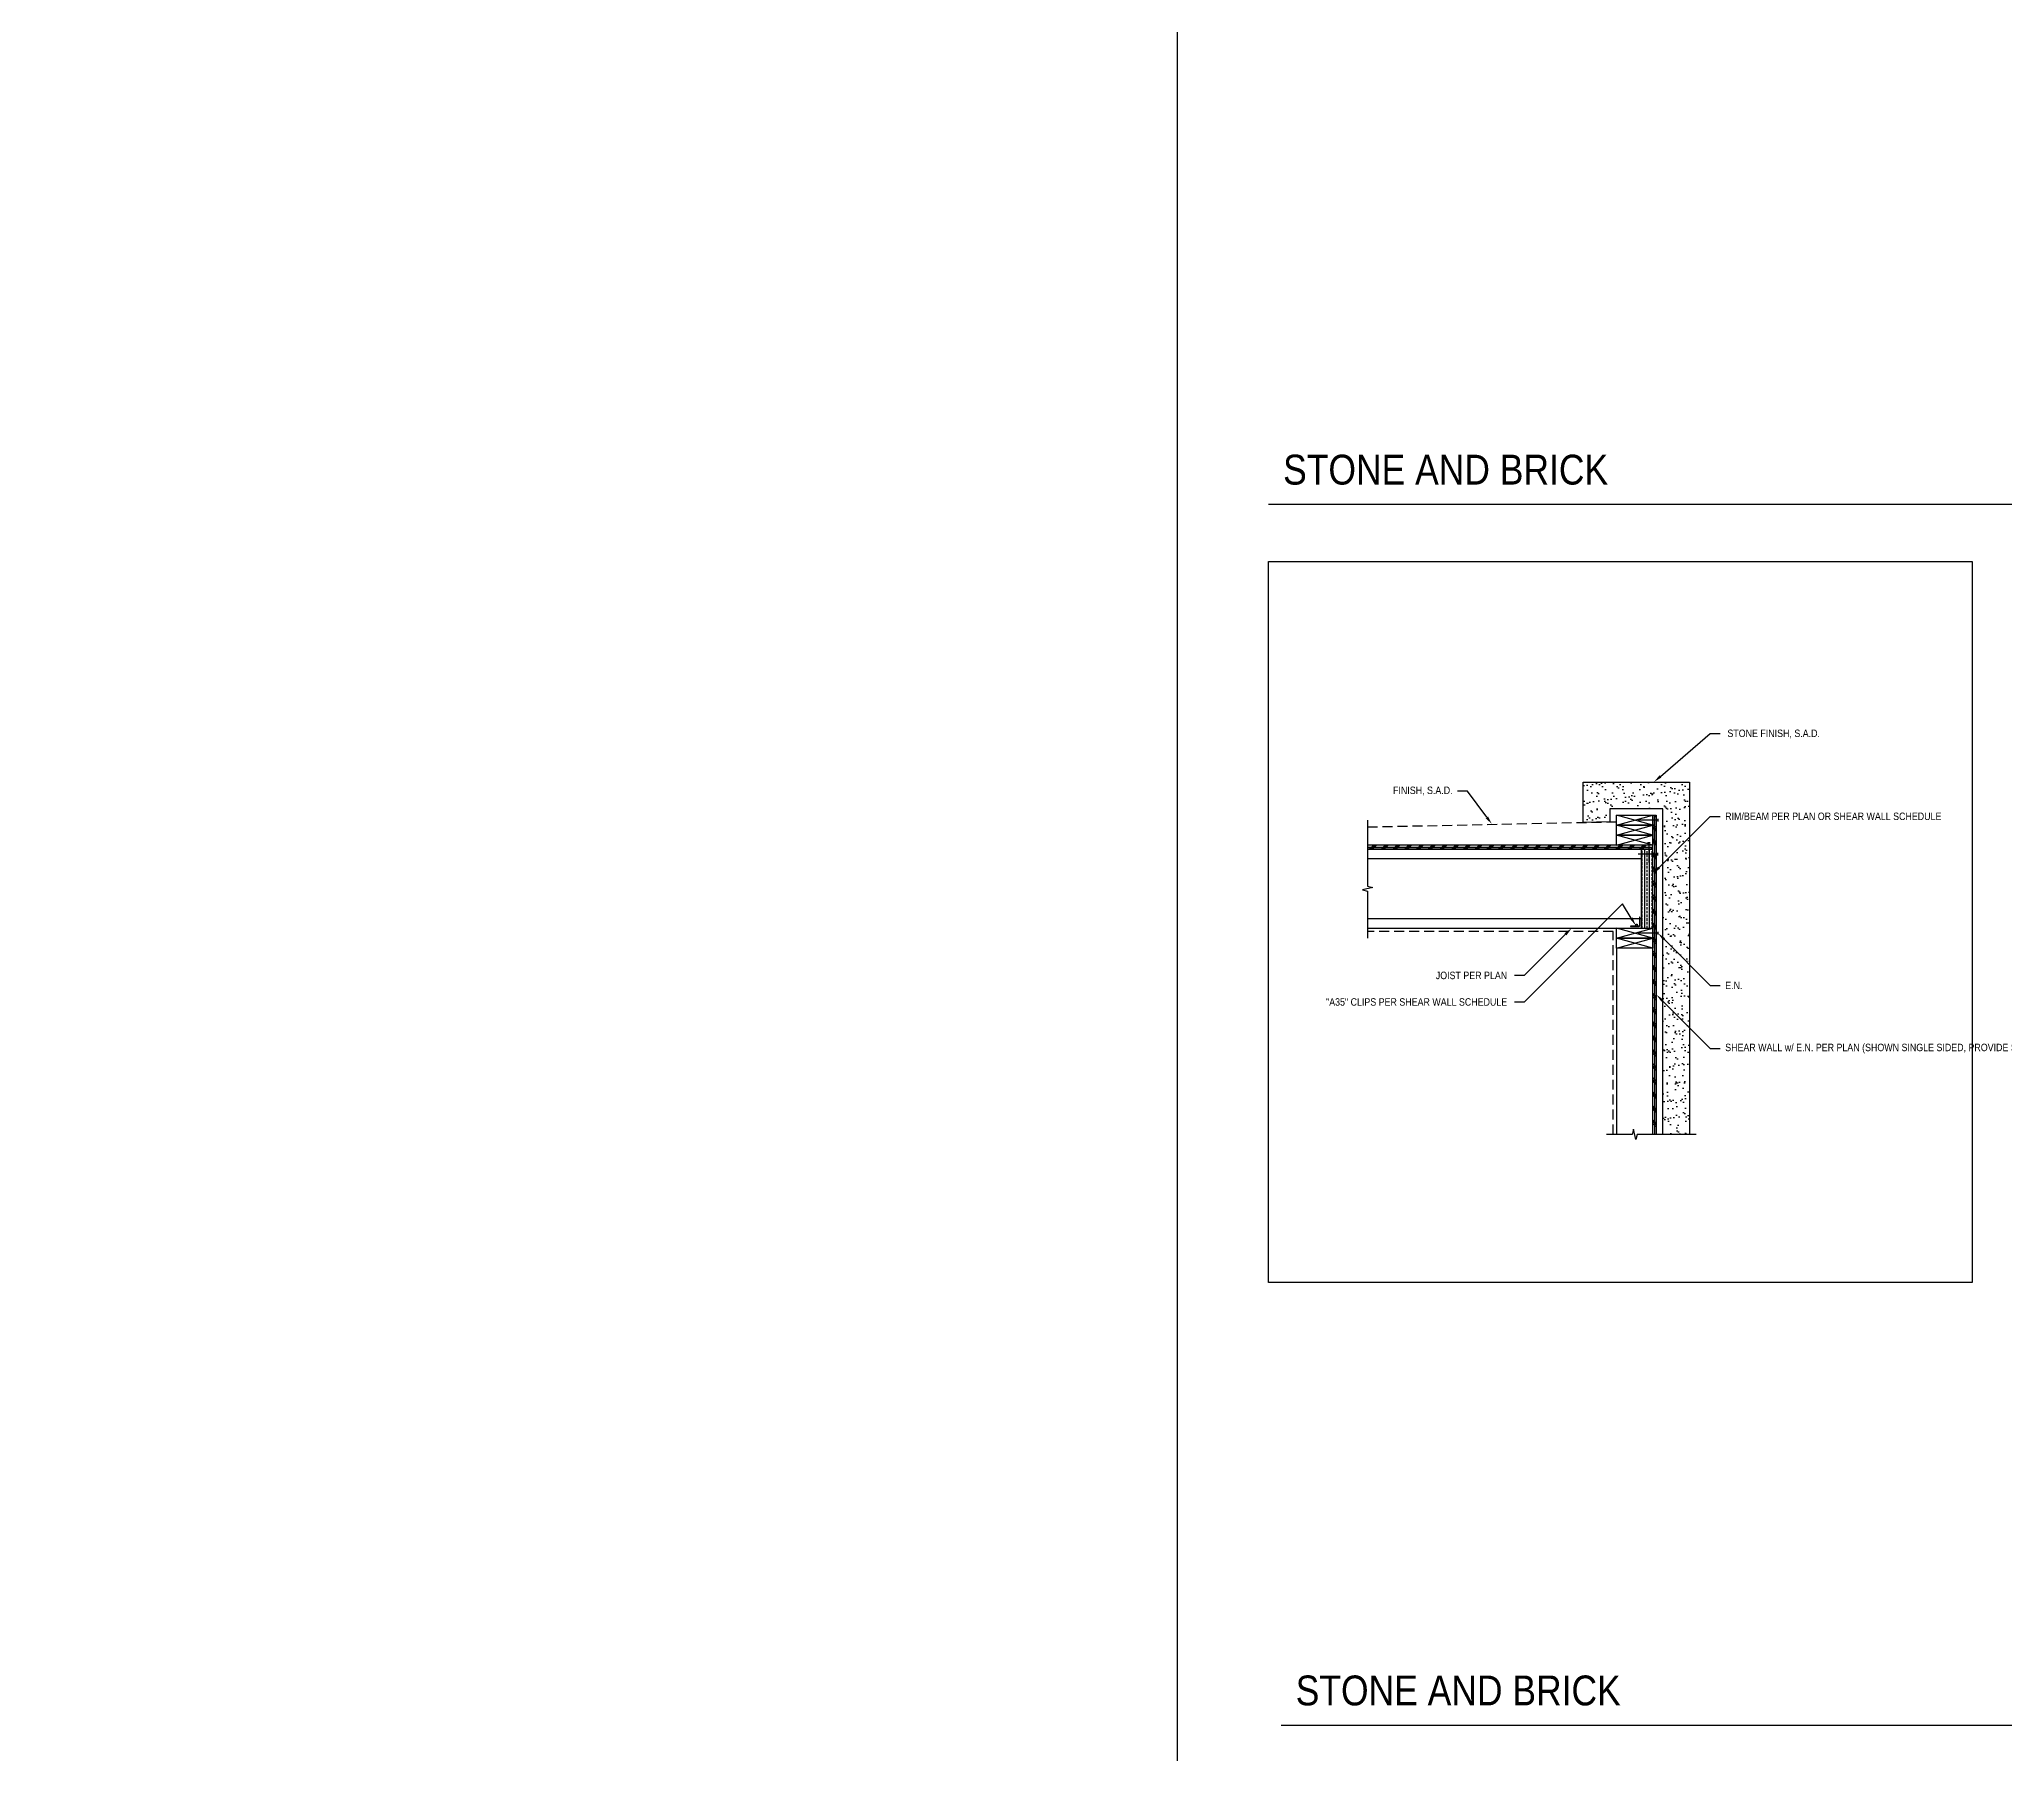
# Model space of a CAD drawing. Header units: inches. Extents: x -2661 to 42767, y -1222 to 9099.
# Drawn here: x 1059.1 to 1355.3, y 3750 to 4008.3 of the extents above; entities that cross this region are included whole.
import ezdxf
from ezdxf import colors
from ezdxf.entities.mleader import LeaderData, LeaderLine
from ezdxf.math import Vec2, Vec3

# ---------------------------------------------------------------- set-up
doc = ezdxf.new("R2010")
doc.units = ezdxf.units.IN
doc.header["$LTSCALE"] = 12
doc.header["$MEASUREMENT"] = 0
doc.linetypes.add('HIDDEN2', pattern=[0.1875, 0.125, -0.0625])
doc.layers.get('0').update_dxf_attribs({"linetype": 'CONTINUOUS'})
doc.layers.add('DESIGNER COMMENTS', color=221, linetype='CONTINUOUS', plot=False)
doc.layers.add('S-ANNO-NONPLOT', color=253, linetype='CONTINUOUS', plot=False, transparency=0.5)
for name, color, linetype in [('S-ANNO-NOTE', 4, 'CONTINUOUS'), ('S-ARCH', 1, 'CONTINUOUS'), ('S-ARCH-FINISHES', 1, 'HIDDEN2'), ('S-BREAK', 2, 'CONTINUOUS'), ('S-NAIL', 2, 'CONTINUOUS'), ('S-SIMPSON', 2, 'CONTINUOUS'), ('S-STEEL', 4, 'CONTINUOUS'), ('S-WOOD', 3, 'CONTINUOUS')]:
    doc.layers.add(name, color=color, linetype=linetype)
doc.layers.add('S-HATCH-SOIL', color=7, linetype='CONTINUOUS', true_color=0x8f8f8f, transparency=0.8)
doc.styles.add('Arial', font='arial.ttf', dxfattribs={"width": 0.85})

# ---------------------------------------------------------------- blocks, each defined once
blk = doc.blocks.new('10d')
at = {"color": 3}
blk.add_line((0.19, 0.25), (-0.19, 0.25), dxfattribs=at)
at = {"color": 2}
blk.add_line((0, 0.25), (0, -2.75), dxfattribs=at)
blk = doc.blocks.new('*U1284')
blk.add_lwpolyline([(1.5, -5.5), (0, -5.5), (0, 0), (1.5, 0)], close=True)
at = {"layer": 'S-WOOD', "color": 2}
for p, q in [((1.5, -5.5), (0, 0)), ((1.5, 0), (0, -5.5))]:
    blk.add_line(p, q, dxfattribs=at)
blk = doc.blocks.new('*U1292')
at = {"color": 3}
blk.add_line((0.2, 0.25), (-0.2, 0.25), dxfattribs=at)
blk.add_line((0, 0.25), (0, -2.75))
blk = doc.blocks.new('*U1291')
at = {"layer": 'S-WOOD'}
h = blk.add_hatch(dxfattribs=at)
h.set_pattern_fill('ANSI33', color=1, scale=3, angle=45, style=0)
h.set_pattern_definition([(90, (0.25, -8.375), (-0.75, 1e-16), []), (90, (0.625, -8), (-0.75, 1e-16), [0.375, -0.1875])])
h.paths.add_polyline_path([(1.75, -11.875), (0, -11.875), (0, 0), (1.75, 0)])
at = {"color": 4}
blk.add_lwpolyline([(0, 0), (1.75, 0), (1.75, -11.875), (0, -11.875)], close=True, dxfattribs=at)
blk.add_lwpolyline([(1.75, -11.875), (0, -11.875), (0, 0), (1.75, 0)], close=True)
blk = doc.blocks.new('*U2246')
blk.add_lwpolyline([(-1.625, 0.296875), (-1.625, 0.25), (-0.354, 0.25, 0.4142135624), (-0.25, 0.354), (-0.25, 1.671875), (-0.296875, 1.671875), (-0.296875, 0.348875, -0.4142135624), (-0.348875, 0.296875)], format="xyb", close=True)
blk.add_lwpolyline([(-0.827875, 0.296875), (-0.827875, 0.578141), (-0.609625, 0.57813), (-0.609625, 0.296875)])

msp = doc.modelspace()

# ---------------------------------------------------------------- hatches: boundary and pattern name
at = {"layer": 'S-HATCH-SOIL'}
h = msp.add_hatch(dxfattribs=at)
h.set_pattern_fill('AR-SAND', color=256, style=0)
h.set_pattern_definition([(37.5, (0, 0), (-0.06299336, 1.92682377), [0, -1.52, 0, -1.7, 0, -1.625]), (7.5, (0, 0), (1.7697767, 2.822146), [0, -0.82, 0, -1.37, 0, -0.525]), (327.5, (-1.23, 0), (3.11414186, 0.00565905), [0, -0.5, 0, -1.8, 0, -2.35]), (317.5, (-1.23, 0), (3.0061266, 0.8776756), [0, -0.25, 0, -1.18, 0, -1.35])])
h.paths.add_polyline_path([(1295.24921, 3896.38881), (1307.74921, 3896.38881), (1307.74921, 3843.29753), (1303.74921, 3843.29753), (1303.74921, 3892.38881), (1295.74921, 3892.38881), (1295.74921, 3890.38881), (1291.75008, 3890.30556), (1291.74921, 3896.38888)])
at = {"layer": 'S-WOOD'}
h = msp.add_hatch(dxfattribs=at)
h.set_pattern_fill('PLAST', color=1, scale=6, angle=-45, style=0)
h.set_pattern_definition([(315, (1308.6824, 3863.979), (1.06066, 1.06066), []), (315, (1308.815, 3864.1116), (1.06066, 1.06066), []), (315, (1308.9475, 3864.2442), (1.06066, 1.06066), [])])
h.paths.add_polyline_path([(1302.74921, 3891.38881), (1302.74921, 3843.29753), (1302.24921, 3843.29753), (1302.24921, 3891.38881)])
h = msp.add_hatch(dxfattribs=at)
h.set_pattern_fill('PLAST', color=1, scale=5, angle=45, style=0)
h.set_pattern_definition([(45, (1297.0617, 3886.2638), (-0.883883, 0.883883), []), (45, (1296.9512, 3886.3743), (-0.883883, 0.883883), []), (45, (1296.8407, 3886.4848), (-0.883883, 0.883883), [])])
h.paths.add_polyline_path([(1259.24921, 3886.26381), (1302.24921, 3886.26381), (1302.24921, 3886.88881), (1259.24921, 3886.88881)])

# ---------------------------------------------------------------- linework, layer by layer
at = {"layer": 'DESIGNER COMMENTS'}
msp.add_line((1296.12537, 3886.88881), (1296.12537, 3886.88881), dxfattribs=at)
msp.add_lwpolyline([(1244.30663, 3929.64118), (1350.37913, 3929.64118), (1350.37913, 3820.98293), (1244.30663, 3820.98293)], close=True, dxfattribs=at)
at = {"layer": 'S-ANNO-NONPLOT'}
msp.add_lwpolyline([(1230.57281, 4172.00884), (2465.0403, 4172.00884), (2465.0403, 3092.36325), (1230.57281, 3092.36325)], close=True, dxfattribs=at)
at = {"layer": 'S-ANNO-NOTE', "color": 6}
for p, q in [((1244.30663, 3938.26127), (1654.49407, 3938.26127)), ((1246.20443, 3754.28426), (1656.39186, 3754.28426))]:
    msp.add_line(p, q, dxfattribs=at)
at = {"layer": 'S-ARCH', "color": 252}
msp.add_lwpolyline([(1295.24921, 3896.38881), (1307.74921, 3896.38881), (1307.74921, 3843.29753), (1303.74921, 3843.29753), (1303.74921, 3892.38881), (1295.74921, 3892.38881), (1295.74921, 3890.38881), (1291.75008, 3890.30556), (1291.74921, 3896.38888), (1295.24921, 3896.38881)], dxfattribs=at)
at = {"layer": 'S-ARCH-FINISHES'}
for points in [[(1259.24921, 3889.63881), (1296.74921, 3890.42006)], [(1296.24921, 3843.29753), (1296.24921, 3873.88881), (1259.24921, 3873.88881)]]:
    msp.add_lwpolyline(points, dxfattribs=at)
at = {"layer": 'S-BREAK'}
for points in [[(1259.24921, 3890.63902), (1259.24921, 3880.70488), (1260.02756, 3880.51559), (1258.47086, 3880.13702), (1259.24921, 3879.94773), (1259.24921, 3872.88881)], [(1308.74921, 3843.29753), (1299.87778, 3843.29753), (1299.6885, 3842.51917), (1299.30992, 3844.07588), (1299.12064, 3843.29753), (1295.24921, 3843.29753)]]:
    msp.add_lwpolyline(points, dxfattribs=at)
at = {"layer": 'S-WOOD', "color": 1}
for p, q in [((1302.49921, 3891.38881), (1302.49921, 3843.29753)), ((1259.24921, 3886.57631), (1302.24921, 3886.57631))]:
    msp.add_line(p, q, dxfattribs=at)
at = {"layer": 'S-WOOD'}
for points in [[(1302.74921, 3891.38881), (1302.74921, 3843.29753), (1302.24921, 3843.29753), (1302.24921, 3891.38881)], [(1259.24921, 3886.26381), (1302.24921, 3886.26381), (1302.24921, 3886.88881), (1259.24921, 3886.88881)]]:
    msp.add_lwpolyline(points, close=True, dxfattribs=at)
for points in [[(1259.24921, 3874.38881), (1300.49921, 3874.38881), (1300.49921, 3886.26381), (1259.24921, 3886.26381)], [(1302.24921, 3843.29753), (1302.24921, 3871.38881), (1296.74921, 3871.38881), (1296.74921, 3843.29753)]]:
    msp.add_lwpolyline(points, dxfattribs=at)
at = {"layer": 'S-WOOD', "color": 2}
msp.add_lwpolyline([(1259.24921, 3884.88881), (1300.49921, 3884.88881), (1300.49921, 3875.76381), (1259.24921, 3875.76381)], dxfattribs=at)

# ---------------------------------------------------------------- block references
at = {"layer": 'S-NAIL', "color": 1, "xscale": -1, "rotation": 270}
for p in [(1302.74921, 3890.63881), (1302.74921, 3873.63881)]:
    msp.add_blockref('*U1292', p, dxfattribs=at)
at = {"layer": 'S-NAIL', "color": 1, "rotation": 270}
msp.add_blockref('*U1292', (1302.74921, 3885.51381), dxfattribs=at)
at = {"layer": 'S-SIMPSON'}
msp.add_blockref('*U2246', (1300.49921, 3874.38881), dxfattribs=at)
at = {"layer": 'S-STEEL'}
msp.add_blockref('10d', (1301.62421, 3887.01381), dxfattribs=at)
at = {"layer": 'S-WOOD', "rotation": 270}
for p in [(1302.24921, 3891.38881), (1302.24921, 3889.88881), (1302.24921, 3888.38881), (1302.24921, 3874.38881), (1302.24921, 3872.88881)]:
    msp.add_blockref('*U1284', p, dxfattribs=at)
at = {"layer": 'S-WOOD', "xscale": -1}
msp.add_blockref('*U1291', (1302.24921, 3886.26381), dxfattribs=at)

# ---------------------------------------------------------------- texts
at = {"layer": 'S-ANNO-NOTE', "char_height": 4.5, "width": 82.5524406, "attachment_point": 1, "style": 'Arial'}
for insert in [(1246.50908, 3945.73102), (1248.40687, 3761.75401)]:
    msp.add_mtext('\\A1;STONE AND BRICK', dxfattribs=dict(at, insert=insert))

# ---------------------------------------------------------------- leaders
at = {"layer": 'S-ANNO-NOTE'}
ml = msp.add_multileader_mtext('Standard', dxfattribs=at)
ml.set_content('STONE FINISH, S.A.D.', color=4, style='Arial')
ml.set_leader_properties(color=2)
ml.build(insert=Vec2(0, 0))
ml.multileader.update_dxf_attribs({"dogleg_length": 0.36, "arrow_head_size": 1.3125, "scale": 12})
ctx = ml.context
ctx.base_point, ctx.scale, ctx.char_height, ctx.arrow_head_size, ctx.landing_gap_size, ctx.plane_origin = Vec3(1312.3844, 3903.73522), 12, 1.125, 1.3125, 1.08, Vec3(1265.20013, 4195.70641)
notes = []
notes.append((ctx, [(0, (1, 1, 0), (1310.8844, 3903.73522), (1, 0), 1.5, [(0, [(1302.37906, 3896.38881)], 0, [])])]))
ctx.mtext.insert, ctx.mtext.width, ctx.mtext.defined_height, ctx.mtext.flow_direction = Vec3(1313.4644, 3904.30731), 10.3297485, 3.69153, 5
ml = msp.add_multileader_mtext('Standard', dxfattribs=at)
ml.set_content('FINISH, S.A.D.', color=256, style='Arial')
ml.set_leader_properties(color=2)
ml.build(insert=Vec2(0, 0))
ml.multileader.update_dxf_attribs({"dogleg_length": 0.36, "arrow_head_size": 1.3125, "scale": 12})
ctx = ml.context
ctx.base_point, ctx.scale, ctx.char_height, ctx.arrow_head_size, ctx.landing_gap_size, ctx.plane_origin = Vec3(1262.54959, 3895.04175), 12, 1.125, 1.3125, 0.75, Vec3(1263.48096, 3594.07154)
ctx.text_align_type = 2
notes.append((ctx, [(1, (1, 1, 0), (1274.30522, 3895.04175), (-1, 0), 1.5, [(0, [(1277.99921, 3890.02943)], 0, [])])]))
ctx.mtext.insert, ctx.mtext.width, ctx.mtext.alignment, ctx.mtext.flow_direction = Vec3(1272.05522, 3895.71553), 17.75, 3, 5
ml = msp.add_multileader_mtext('Standard', dxfattribs=at)
ml.set_content('\\A1;{\\C4;RIM/BEAM PER PLAN OR SHEAR WALL SCHEDULE}', color=256, style='Arial')
ml.set_leader_properties(color=2)
ml.build(insert=Vec2(0, 0))
ml.multileader.update_dxf_attribs({"dogleg_length": 0.36, "arrow_head_size": 1.3125, "scale": 12})
ctx = ml.context
ctx.base_point, ctx.scale, ctx.char_height, ctx.arrow_head_size, ctx.landing_gap_size, ctx.plane_origin = Vec3(1312.3844, 3891.22729), 12, 1.125, 1.3125, 0.75, Vec3(1337.9539, 4182.84297)
notes.append((ctx, [(1, (1, 1, 0), (1310.8844, 3891.22729), (1, 0), 1.5, [(0, [(1302.24921, 3882.5921)], 0, [])])]))
ctx.mtext.insert, ctx.mtext.width, ctx.mtext.flow_direction = Vec3(1313.1344, 3891.79938), 17.75, 5
ml = msp.add_multileader_mtext('Standard', dxfattribs=at)
ml.set_content('"A35" CLIPS PER SHEAR WALL SCHEDULE', color=4, style='Arial')
ml.set_leader_properties(color=2)
ml.build(insert=Vec2(0, 0))
ml.multileader.update_dxf_attribs({"dogleg_length": 0.125, "arrow_head_size": 1.3125, "scale": 12})
ctx = ml.context
ctx.base_point, ctx.scale, ctx.char_height, ctx.arrow_head_size, ctx.landing_gap_size, ctx.plane_origin = Vec3(1263.63106, 3863.24977), 12, 1.125, 1.3125, 1.08, Vec3(1278.80448, 4090.16375)
ctx.text_align_type = 2
notes.append((ctx, [(1, (1, 1, 0), (1282.86176, 3863.24977), (-1, 0), 1.5, [(0, [(1299.67134, 3874.76369), (1297.64698, 3878.03499)], 0, [])])]))
ctx.mtext.insert, ctx.mtext.width, ctx.mtext.defined_height, ctx.mtext.alignment, ctx.mtext.flow_direction = Vec3(1280.28176, 3863.82186), 16.7773515, 5.14967, 3, 5
ml = msp.add_multileader_mtext('Standard', dxfattribs=at)
ml.set_content('\\A1;JOIST PER PLAN', color=4, style='Arial')
ml.set_leader_properties(color=2)
ml.build(insert=Vec2(0, 0))
ml.multileader.update_dxf_attribs({"dogleg_length": 0.36, "arrow_head_size": 1.3125, "scale": 12})
ctx = ml.context
ctx.base_point, ctx.scale, ctx.char_height, ctx.arrow_head_size, ctx.landing_gap_size, ctx.plane_origin = Vec3(1268.58321, 3867.24977), 12, 1.125, 1.3125, 1.08, Vec3(1327.93309, 4164.77286)
ctx.text_align_type = 2
notes.append((ctx, [(0, (1, 1, 0), (1282.86176, 3867.24977), (-1, 0), 1.5, [(0, [(1290.0008, 3874.38881)], 0, [])])]))
ctx.mtext.insert, ctx.mtext.width, ctx.mtext.alignment, ctx.mtext.flow_direction = Vec3(1280.28176, 3867.82186), 17.75, 3, 5
ml = msp.add_multileader_mtext('Standard', dxfattribs=at)
ml.set_content('{\\C4;E.N.}', color=256, style='Arial')
ml.set_leader_properties(color=2)
ml.build(insert=Vec2(0, 0))
ml.multileader.update_dxf_attribs({"dogleg_length": 0.36, "arrow_head_size": 1.3125, "scale": 12})
ctx = ml.context
ctx.base_point, ctx.scale, ctx.char_height, ctx.arrow_head_size, ctx.landing_gap_size, ctx.plane_origin = Vec3(1312.3844, 3865.75362), 12, 1.125, 1.3125, 0.75, Vec3(1263.48096, 4169.54554)
notes.append((ctx, [(0, (1, 1, 0), (1310.8844, 3865.75362), (1, 0), 1.5, [(0, [(1302.99921, 3873.63881)], 0, [])])]))
ctx.mtext.insert, ctx.mtext.width, ctx.mtext.flow_direction = Vec3(1313.1344, 3866.31612), 17.75, 5
ml = msp.add_multileader_mtext('Standard', dxfattribs=at)
ml.set_content('\\A1;CONCRETE RETAINING WALL PER PLAN', color=256, style='Arial')
ml.set_leader_properties(color=2)
ml.build(insert=Vec2(0, 0))
ml.multileader.update_dxf_attribs({"dogleg_length": 0.36, "arrow_head_size": 1.3125, "scale": 12})
ctx = ml.context
ctx.base_point, ctx.scale, ctx.char_height, ctx.arrow_head_size, ctx.landing_gap_size, ctx.plane_origin = Vec3(1371.484, 3862.98469), 12, 1.125, 1.3125, 0.75, Vec3(1352.48924, 4148.65925)
ctx.text_align_type = 2
notes.append((ctx, [(1, (1, 1, 0), (1389.47482, 3862.98469), (-1, 0), 1.5, [(0, [(1396.3329, 3854.08219)], 0, [])])]))
ctx.mtext.insert, ctx.mtext.width, ctx.mtext.alignment, ctx.mtext.flow_direction = Vec3(1387.22482, 3863.54758), 17.75, 3, 5
ml = msp.add_multileader_mtext('Standard', dxfattribs=at)
ml.set_content('SHEAR WALL w/ E.N. PER PLAN (SHOWN SINGLE SIDED, PROVIDE SHEATHING EACH FACE WHERE INDICATED IN PLAN)', color=256, style='Arial')
ml.set_leader_properties(color=2)
ml.build(insert=Vec2(0, 0))
ml.multileader.update_dxf_attribs({"dogleg_length": 0.36, "arrow_head_size": 1.3125, "scale": 12})
ctx = ml.context
ctx.base_point, ctx.scale, ctx.char_height, ctx.arrow_head_size, ctx.landing_gap_size, ctx.plane_origin = Vec3(1312.3844, 3856.23942), 12, 1.125, 1.3125, 0.75, Vec3(1337.9539, 4160.3097)
notes.append((ctx, [(1, (1, 1, 0), (1310.8844, 3856.23942), (1, 0), 1.5, [(0, [(1302.74921, 3864.37462)], 0, [])])]))
ctx.mtext.insert, ctx.mtext.width, ctx.mtext.flow_direction = Vec3(1313.1344, 3856.9673), 23.3839569, 5
for ctx, leaders in notes:
    for number, flags, end, landing, length, lines in leaders:
        leader = LeaderData()
        leader.index, (leader.has_last_leader_line, leader.has_dogleg_vector, leader.attachment_direction) = number, flags
        leader.last_leader_point, leader.dogleg_vector, leader.dogleg_length = Vec3(end), Vec3(landing), length
        for number, points, colour, breaks in lines:
            line = LeaderLine()
            line.index, line.vertices, line.color, line.breaks = number, Vec3.list(points), colors.encode_raw_color(colour), breaks
            leader.lines.append(line)
        ctx.leaders.append(leader)

doc.saveas('drawing.dxf')
